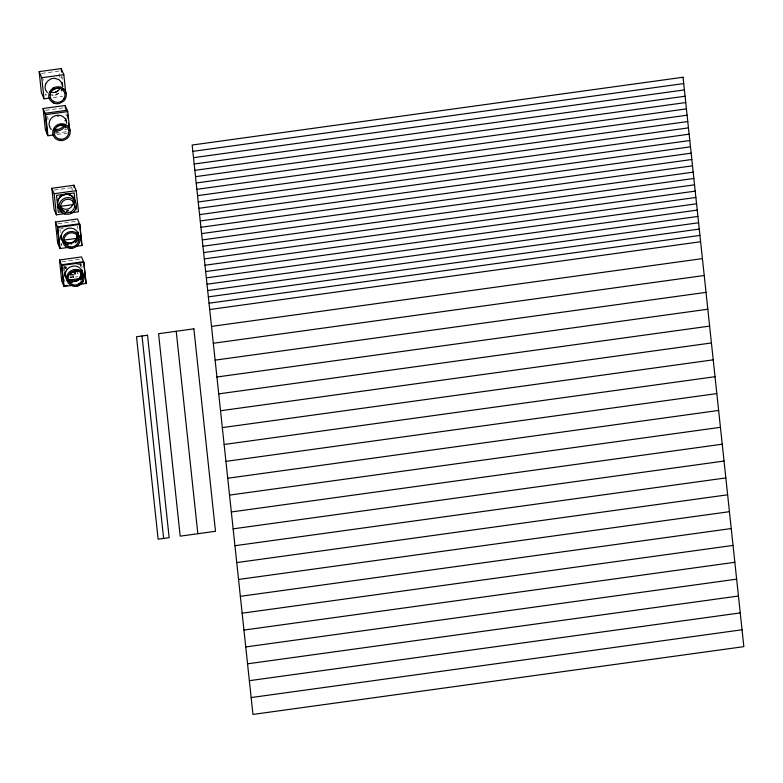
<?xml version="1.0" encoding="UTF-8"?>
<svg xmlns="http://www.w3.org/2000/svg" width="783" height="783" viewBox="0 0 783 783"><rect width="100%" height="100%" fill="white"/><g stroke="black" fill="none" stroke-linecap="round" stroke-linejoin="round"><path stroke-width="0.59" stroke-dasharray="3.92 2.94" d="M58.725 93.627L57.541 94.303A8.828 8.329 -23.1 0 1 54.8 95.125M56.983 94.547L56.386 94.763A9.034 8.525 -23.1 0 1 55.593 94.978M65.527 268.755L65.85 267.561M66.741 267.434L66.643 268.011M41.577 73.426L59.234 70.989L60.007 78.222M46.921 94.851L45.414 95.056L45.297 93.95M56.435 93.529L58.637 93.226M53.303 97.542L62.591 96.26M45.522 110.334L63.169 107.897M64.646 129.851L67.005 129.528M55.505 133.257L67.113 131.652M57.247 134.451L67.69 133.012M54.252 190.093L71.909 187.656L72.819 189.77M66.555 211.136L68.914 210.803M57.864 223.83L75.511 221.393L76.323 223.302M61.064 228.43L63.423 228.107M61.916 261.796L79.563 259.359M66.301 266.23L63.942 266.553L64.46 271.378M76.891 264.762L80.414 264.282M69.599 277.848L74.307 277.202M75.481 277.035L77.84 276.712M70.519 244.825L70.793 244.795A8.809 8.31 -23.1 0 0 71.566 244.648M60.878 243.562L61.691 245.461L61.436 243.053M65.478 267.15L65.703 267.678M65.234 267.277L65.459 267.815M63.717 278.66L64.93 281.518M66.144 267.6L66.261 268.667M65.243 267.717L65.361 268.794M62.092 76.773L62.337 79.122M66.026 113.682L66.281 116.021M77.537 226.16L77.801 228.567M81.598 264.116L81.98 267.727M61.328 76.401L61.524 78.202M80.532 264.243L80.786 266.602M80.287 263.695L80.551 266.044M71.909 187.656L72.163 190.063M79.817 261.767L80.336 266.592M70.969 275.459L71.214 277.691M70.803 275.499L71.047 277.72M64.147 266.66L64.617 271.104M59.89 228.597L60.408 233.412M43.731 79.308L43.838 80.326M47.685 116.295L48.066 119.907M63.56 267.796L63.932 271.3M57.11 116.628A7.468 7.047 -23.1 0 1 58.862 116.589M64.48 120.376A7.468 7.047 -23.1 0 1 64.607 120.983M51.022 126.357A7.468 7.047 -23.1 0 1 50.866 126.122M67.113 210.881A8.799 8.3 -23.1 0 0 68.248 210.656A8.848 8.349 -23.1 0 1 65.987 211.009M68.317 210.823A8.848 8.349 -23.1 0 1 66.046 211.136"/><path stroke-width="1.17" d="M73.494 276.908L72.858 276.8L73.485 276.673M73.044 272.474L72.516 272.357M72.486 272.396L73.034 272.719M73.299 276.526L73.22 276.056M68.375 275.929L68.434 275.763A6.959 6.567 -23.1 0 1 68.63 275.264M62.209 89.213L61.456 90.799M45.698 84.124L45.336 85.288A8.858 8.368 -23.1 0 0 45.815 90.358L47.313 92.59M76.049 208.053L74.454 210.999A8.789 8.3 -23.1 0 1 62.18 212.682M72.711 274.5L73.299 274.667L72.77 274.95M45.737 84.006L47.557 81.187L50.376 79.181A8.858 8.368 -23.1 0 1 52.686 78.457A9.132 8.613 -23.1 0 1 53.42 78.359A9.504 8.975 -23.1 0 1 54.663 78.329L59.019 79.69L61.926 82.959A8.789 8.3 -23.1 0 1 62.699 86.698M65.792 271.809L65.87 271.613A8.916 8.417 -23.1 0 1 66.34 270.654A8.799 8.31 -23.1 0 1 67.064 269.587M67.24 275.215L67.318 275.019A8.916 8.417 -23.1 0 1 67.788 274.06A8.799 8.31 -23.1 0 1 68.513 272.983A9.543 9.005 -23.1 0 1 68.796 272.641A8.897 8.398 -23.1 0 1 69.403 272.004A7.967 7.517 -23.1 0 1 69.893 271.574L70.069 271.437A9.876 9.318 -23.1 0 1 70.597 271.055L71.703 270.409A8.672 8.182 -23.1 0 1 73.817 269.675A8.828 8.329 -23.1 0 1 75.285 269.469M64.284 97.924L64.03 98.423M59.997 88.234L59.909 88.401A7.448 7.027 -23.1 0 1 59.312 89.36A8.359 7.889 -23.1 0 1 59.077 89.663A6.832 6.44 -23.1 0 1 58.696 90.084L58.138 90.613A7.517 7.096 -23.1 0 1 54.722 92.345A8.104 7.644 -23.1 0 1 53.88 92.463A8.525 8.045 -23.1 0 1 53.489 92.502A6.959 6.567 -23.1 0 1 52.911 92.511L50.572 92.1M80.248 276.771L80.326 276.605A7.517 7.096 -23.1 0 0 80.737 275.587M51.101 92.022L51.012 92.188A6.93 6.538 -23.1 0 0 50.768 92.678M82.323 282.702L82.46 282.516A8.554 8.075 -23.1 0 0 82.832 281.968A9.562 9.024 -23.1 0 0 83.057 281.586A8.251 7.781 -23.1 0 0 83.36 280.999M59.469 197.59L61.133 196.024M59.528 197.727L61.191 196.151M78.76 279.658L79.318 279.139A6.832 6.44 -23.1 0 0 79.7 278.709A8.359 7.889 -23.1 0 0 79.935 278.405M80.218 283.064L80.766 282.536A6.832 6.44 -23.1 0 0 81.148 282.105A8.359 7.889 -23.1 0 0 81.383 281.811M53.048 89.8L54.281 89.008A7.83 7.39 -23.1 0 1 54.937 88.714M57.697 90.975L57.384 91.19A7.83 7.39 -23.1 0 1 56.905 91.484L55.75 92.022M78.026 279.335L77.723 279.56A7.83 7.39 -23.1 0 1 77.243 279.854L76.088 280.392M78.32 280.02L78.006 280.236A7.83 7.39 -23.1 0 1 77.527 280.529L76.372 281.068M79.768 283.417L79.455 283.632A7.83 7.39 -23.1 0 1 78.985 283.935L77.82 284.474M78.848 285.413L78.261 285.658A8.995 8.496 -23.1 0 1 76.685 286.089M64.235 194.536L66.496 194.223M64.294 194.673L66.555 194.36M77.791 271.407L78.466 271.261A8.016 7.566 -23.1 0 1 79.142 271.564L79.631 271.838A7.595 7.164 -23.1 0 1 80.228 272.269A7.341 6.93 -23.1 0 1 80.649 272.621A7.487 7.067 -23.1 0 1 76.812 284.797A8.104 7.644 -23.1 0 1 75.951 284.914L75.745 284.934A7.184 6.783 -23.1 0 1 75.09 284.963A7.654 7.223 -23.1 0 1 74.082 284.895A7.292 6.881 -23.1 0 1 73.064 284.679L72.398 284.464A7.918 7.478 -23.1 0 1 72.065 284.327A7.39 6.978 -23.1 0 1 71.126 283.818L70.979 283.72A7.487 7.067 -23.1 0 1 69.501 282.428A7.634 7.204 -23.1 0 1 69.227 282.007A7.39 6.978 -23.1 0 1 68.914 274.853M75.902 271.672L76.45 271.593M76.793 271.544L77.341 271.466M49.818 98.032L44.014 98.824L41.401 92.707L39.15 71.625L61.211 68.571L63.824 74.698L65.821 93.441M39.15 71.625L41.763 77.742L63.824 74.698M52.794 88.998L59.86 88.019M53.763 134.93L47.949 135.733L45.345 129.616L43.094 108.524L65.155 105.48L67.759 111.597L69.765 130.34M67.181 110.237L45.12 113.29L47.371 134.373M43.094 108.524L45.698 114.641L67.759 111.597M56.738 125.897L63.795 124.928M192.824 151.364L683.725 83.575M193.509 157.686L684.401 89.908M194.184 164.009L685.076 96.231M65.684 213.534L56.396 214.816L54.076 209.374L51.825 188.292L73.886 185.238L76.205 190.68L78.457 211.772L70.333 212.888M194.859 170.342L685.751 102.553M51.825 188.292L54.144 193.724L76.205 190.68M195.535 176.664L686.427 108.886M196.21 182.997L687.102 115.209M57.237 206.8L73.71 204.529M196.885 189.32L687.777 121.541M61.847 211.782L58.314 212.271L56.513 195.398L74.17 192.951L75.207 202.601M197.561 195.642L688.453 127.864M198.236 201.975L689.128 134.187M68.131 247.438L59.997 248.554L57.678 243.121L55.427 222.029L77.488 218.986L79.807 224.427L82.068 245.51L75.099 246.479M55.427 222.029L57.746 227.471L79.807 224.427M198.911 208.298L689.803 140.519M199.587 214.62L690.479 146.842M200.262 220.953L691.154 153.174M64.372 240.058L77.311 238.267M200.937 227.276L691.829 159.497M201.613 233.608L692.505 165.82M202.288 239.931L693.18 172.152M72.183 285.394L64.059 286.519L61.73 281.077L59.479 259.985L81.549 256.941L83.869 262.383L86.12 283.475L80.306 284.278M59.479 259.985L61.798 265.427L83.869 262.383M202.963 246.254L693.855 178.475M203.639 252.586L694.531 184.808M77.086 270.781L76.362 270.761M76.411 271.437L75.863 270.507M204.314 258.909L695.206 191.13M68.346 280.148L79.749 278.591M204.989 265.241L695.881 197.453M67.25 285.355L63.766 285.834L61.514 264.752L83.575 261.698L86.12 283.475M205.665 271.564L696.557 203.786M206.34 277.887L697.232 210.108M207.015 284.219L697.907 216.431M207.691 290.542L698.583 222.763M208.366 296.874L699.258 229.086M209.041 303.197L699.933 235.419M209.717 309.52L700.609 241.741M211.518 326.394L702.41 258.615M213.319 343.267L704.22 275.489M215.119 360.141L706.021 292.353M216.92 377.005L707.822 309.226M218.721 393.878L709.623 326.1M220.532 410.752L711.424 342.964M222.333 427.616L713.225 359.837M224.134 444.49L715.026 376.711M225.935 461.363L716.827 393.585M227.736 478.237L718.628 410.449M229.536 495.101L720.429 427.322M231.337 511.974L722.229 444.196M233.138 528.848L724.03 461.06M234.939 545.712L725.831 477.933M236.74 562.585L727.632 494.807M238.541 579.459L729.433 511.681M240.342 596.333L731.244 528.545M242.143 613.197L733.045 545.418M243.944 630.07L734.846 562.292M245.745 646.944L736.646 579.156M247.555 663.818L738.447 596.029M249.356 680.681L740.248 612.903M251.157 697.555L742.049 629.777M62.337 140.529L61.808 140.588M72.212 248.201L71.752 248.25M58.011 88.156L58.373 88.166A8.163 7.703 -23.1 0 1 58.911 88.225A6.665 6.284 -23.1 0 1 59.283 88.283A8.359 7.889 -23.1 0 1 59.645 88.362A6.793 6.411 -23.1 0 1 60.007 88.459L60.193 88.518A8.104 7.644 -23.1 0 1 60.722 88.714L61.24 88.959A7.321 6.91 -23.1 0 1 62.063 89.448A7.135 6.734 -23.1 0 1 62.503 89.791L62.777 90.025A6.812 6.43 -23.1 0 1 63.149 90.397A7.556 7.135 -23.1 0 1 63.501 90.799A7.497 7.076 -23.1 0 1 63.736 98.952M60.203 87.119L58.285 86.825A9.504 8.975 -23.1 0 0 57.051 86.854A9.132 8.613 -23.1 0 0 56.317 86.962A8.867 8.368 -23.1 0 0 53.978 87.667A8.398 7.928 -23.1 0 0 52.344 88.675L50.611 90.358A9.044 8.535 -23.1 0 0 49.486 92.208A8.867 8.368 -23.1 0 0 51.247 101.408L52.422 102.319A8.329 7.859 -23.1 0 0 53.058 102.69A9.142 8.633 -23.1 0 0 53.489 102.906L53.714 103.013M51.238 94.9L50.318 94.606M78.202 269.792L77.987 269.734A8.799 8.31 -23.1 0 0 77.135 269.567L76.528 269.489A8.995 8.496 -23.1 0 0 75.305 269.469M71.615 281.283L70.94 281.058A7.918 7.478 -23.1 0 1 70.617 280.921A7.487 7.067 -23.1 0 1 66.79 276.663M61.045 87.383L61.26 87.471A8.603 8.124 -23.1 0 1 62.454 88.068A8.075 7.624 -23.1 0 1 63.012 88.44A8.867 8.368 -23.1 0 1 65.625 98.227L65.547 98.423A8.319 7.85 -23.1 0 1 65.243 99.02A8.662 8.173 -23.1 0 1 64.5 100.136A9.416 8.887 -23.1 0 1 64.059 100.664A9.279 8.75 -23.1 0 1 63.58 101.144L60.007 103.258A9.034 8.525 -23.1 0 1 59.214 103.473A8.867 8.368 -23.1 0 1 58.148 103.65L57.648 103.689A9.993 9.435 -23.1 0 1 56.963 103.699L56.503 103.679A8.985 8.486 -23.1 0 1 55.808 103.601A9.2 8.682 -23.1 0 1 54.634 103.336M79.22 270.155L79.426 270.243A9.709 9.161 -23.1 0 1 80.003 270.536A8.094 7.644 -23.1 0 1 80.385 270.761L81.266 271.398A8.349 7.879 -23.1 0 1 81.902 271.985A8.907 8.407 -23.1 0 1 82.469 272.631A8.828 8.329 -23.1 0 1 81.745 283.397A8.094 7.644 -23.1 0 1 81.246 283.847A9.709 9.161 -23.1 0 1 80.903 284.141L80.727 284.288A8.691 8.202 -23.1 0 1 79.817 284.914L79.621 285.022A8.77 8.28 -23.1 0 1 76.039 286.177A8.828 8.329 -23.1 0 1 74.189 286.235M69.824 194.82L71.821 196.024M69.883 194.957L70.891 195.427M61.661 209.932L62.728 210.539A8.809 8.31 -23.1 0 0 63.795 210.881M53.293 101.252L53.469 101.359A7.233 6.822 -23.1 0 0 54.203 101.731L57.12 102.367A6.959 6.567 -23.1 0 0 57.502 102.367A8.525 8.045 -23.1 0 0 58.089 102.328A8.104 7.644 -23.1 0 0 58.95 102.181A7.507 7.086 -23.1 0 0 59.958 101.878L61.113 101.34A7.83 7.39 -23.1 0 0 61.593 101.046L61.906 100.831A8.016 7.566 -23.1 0 0 62.493 100.351L62.904 99.95A7.595 7.164 -23.1 0 0 63.403 99.372A7.341 6.93 -23.1 0 0 63.736 98.912M64.01 211.831L62.014 210.128A7.057 6.655 -23.1 0 1 61.289 203.492L62.885 201.29A7.057 6.655 -23.1 0 1 71.351 200.115L73.348 201.828M69.384 279.737L69.237 279.639A7.497 7.076 -23.1 0 1 68.806 279.325A7.517 7.096 -23.1 0 1 68.19 278.865M62.17 212.702L59.997 210.265M60.565 206.732L62.562 208.435A7.057 6.655 -23.1 0 0 71.028 207.27L72.604 205.068A7.057 6.655 -23.1 0 0 73.025 200.761M59.88 208.581L58.539 206.869M81.775 244.834L82.068 245.51M77.497 272.866L77.732 273.404M78.231 270.546L77.86 271.241L77.762 270.341M78.427 270.615L78.124 271.133A7.83 7.39 -23.1 0 0 77.595 270.977L76.763 270.478M77.595 270.292L77.703 271.358M76.597 270.429L76.705 271.495M75.697 270.546L75.814 271.613M176.224 331.268L197.835 533.722M142.026 335.995L163.637 538.44M81.647 243.66L79.523 223.742L57.462 226.786L59.714 247.878M67.681 114.925L68.062 118.439M68.561 123.127L68.933 126.64M73.886 185.238L74.14 187.587M61.211 68.571L61.583 72.085M65.155 105.48L65.527 108.994M75.589 206.213L75.971 209.834M78.183 232.179L78.701 237.004M82.235 270.145L82.499 272.553M82.753 274.96L83.008 277.368M61.974 82.381L62.356 85.983M65.85 118.673L66.105 121.091M81.148 270.086L81.902 277.104M76.793 233.451L77.184 237.063M74.728 270.693L75.08 274.03M74.561 270.732L74.923 274.07M70.832 272.357L71.067 274.588M70.666 272.396L70.901 274.627M60.663 235.82L61.045 239.441M64.588 272.582L64.969 276.193M41.763 77.742L44.014 98.824M45.698 114.641L47.949 135.733M54.144 193.724L56.396 214.816M57.746 227.471L59.997 248.554M61.798 265.427L64.059 286.519M65.146 124.624A7.468 7.047 -23.1 0 1 53.606 129.655M64.167 124.634A7.468 7.047 -23.1 0 1 54.507 129.009M51.238 129.479A8.867 8.368 -23.1 0 1 54.722 115.913A8.867 8.368 -23.1 0 1 66.643 123.215M65.664 127.228A8.867 8.368 -23.1 0 1 65.204 128.001M57.736 132.102A8.867 8.368 -23.1 0 1 54.487 131.593M76.783 233.579A7.468 7.047 -23.1 0 1 63.629 240.508M76.724 233.53A7.468 7.047 -23.1 0 1 63.756 240.381M68.679 244.844A8.809 8.31 -23.1 0 1 61.828 233.618A8.809 8.31 -23.1 0 1 75.129 229.556A8.809 8.31 -23.1 0 1 75.403 242.789M67.211 275.234A8.828 8.329 -23.1 0 0 67.847 282.418L67.994 282.575A8.887 8.388 -23.1 0 0 68.473 283.221L68.61 283.377A8.515 8.045 -23.1 0 0 69.335 284.112A9.787 9.23 -23.1 0 0 69.648 284.376A8.212 7.752 -23.1 0 0 70.147 284.748A8.799 8.31 -23.1 0 0 71.233 285.374L71.419 285.462A7.957 7.517 -23.1 0 0 71.997 285.707L72.193 285.775A9.846 9.298 -23.1 0 0 72.584 285.893A8.378 7.908 -23.1 0 0 73.387 286.089A9.21 8.691 -23.1 0 0 74.179 286.196M80.297 279.991A8.828 8.329 -23.1 0 0 80.443 268.579A8.349 7.879 -23.1 0 0 79.817 268.001L78.936 267.365A8.094 7.644 -23.1 0 0 78.554 267.14A9.709 9.161 -23.1 0 0 77.967 266.846L77.771 266.758A8.691 8.202 -23.1 0 0 76.754 266.396L76.538 266.337A8.799 8.31 -23.1 0 0 75.687 266.171L75.08 266.093A8.995 8.496 -23.1 0 0 73.856 266.073A8.828 8.329 -23.1 0 0 72.339 266.279A8.672 8.182 -23.1 0 0 70.255 267.013L69.149 267.649A9.876 9.318 -23.1 0 0 68.62 268.031L68.444 268.168A7.967 7.517 -23.1 0 0 67.955 268.608A8.828 8.329 -23.1 0 0 67.309 269.254A9.543 9.005 -23.1 0 0 67.074 269.577M66.878 279.697A8.828 8.329 -23.1 0 1 65.762 271.838M68.698 281.351A8.799 8.31 -23.1 0 0 69.785 281.978L69.971 282.066A7.957 7.517 -23.1 0 0 70.548 282.301L70.744 282.369A9.846 9.298 -23.1 0 0 71.136 282.497A8.378 7.908 -23.1 0 0 71.938 282.683A9.21 8.691 -23.1 0 0 72.33 282.751M78.104 269.792A8.672 8.182 -23.1 0 1 79.122 270.155M81.912 277.593A8.251 7.781 -23.1 0 1 81.608 278.18A9.562 9.024 -23.1 0 1 81.383 278.562A8.554 8.075 -23.1 0 1 81.001 279.12M67.876 280.715A8.515 8.045 -23.1 0 1 67.162 279.981M72.799 271.437A7.39 6.978 -23.1 0 1 76.323 270.898M72.799 271.31A7.83 7.39 -23.1 0 0 72.153 271.603L70.92 272.386A7.164 6.763 -23.1 0 0 70.353 272.866L69.951 273.267A7.487 7.067 -23.1 0 0 68.845 274.764M81.226 272.807A7.487 7.067 -23.1 0 1 75.354 281.381A8.104 7.644 -23.1 0 1 74.502 281.518L74.297 281.537A7.184 6.783 -23.1 0 1 71.684 281.293M68.092 279.022A7.634 7.204 -23.1 0 1 67.778 278.611M73.641 281.567A7.654 7.223 -23.1 0 1 72.633 281.498M80.943 272.122A7.487 7.067 -23.1 0 1 79.631 277.74A8.359 7.889 -23.1 0 1 79.406 278.024A6.832 6.44 -23.1 0 1 79.024 278.454L78.476 278.983A7.517 7.096 -23.1 0 1 75.051 280.715M67.749 278.337A7.487 7.067 -23.1 0 0 70.294 280.255A7.918 7.478 -23.1 0 0 70.656 280.383L71.322 280.608A7.292 6.881 -23.1 0 0 72.339 280.813A7.654 7.223 -23.1 0 0 73.348 280.882A7.184 6.783 -23.1 0 0 74.003 280.852L74.219 280.833A8.104 7.644 -23.1 0 0 75.08 280.686M73.348 201.828A7.057 6.655 -23.1 0 1 74.052 208.474L72.476 210.666A7.057 6.655 -23.1 0 1 64 211.841M60.017 210.255A8.789 8.3 -23.1 0 1 66.809 197.678A8.789 8.3 -23.1 0 1 76.049 208.043M63.736 210.686A8.789 8.3 -23.1 0 1 57.707 201.221A8.789 8.3 -23.1 0 1 67.26 194.223A8.789 8.3 -23.1 0 1 74.962 202.464M59.939 208.748A8.809 8.31 -23.1 0 1 63.198 195.036A8.809 8.31 -23.1 0 1 75.031 202.631M60.33 87.128A9.132 8.613 -23.1 0 1 61.172 87.393M52.882 88.303A8.476 8.006 -23.1 0 1 53.626 87.872M54.536 103.336A9.034 8.525 -23.1 0 1 53.626 103.004M52.882 95.183A8.985 8.486 -23.1 0 1 52.412 95.135M63.364 88.704A8.965 8.466 -23.1 0 1 64 89.282M53.254 101.301A7.497 7.076 -23.1 0 1 57.971 88.146M51.042 91.963A7.507 7.086 -23.1 0 1 51.335 91.494M683.05 77.253L192.148 145.031L252.958 714.429L743.85 646.641L683.05 77.253M147.537 335.232L136.506 336.749L158.127 539.203L169.157 537.676L147.537 335.232M193.871 328.831L158.567 333.705L180.188 536.159L215.491 531.285L193.871 328.831M60.183 140.558A8.867 8.368 -23.1 0 0 69.658 128.745A8.867 8.368 -23.1 0 0 54.604 127.189A8.867 8.368 -23.1 0 0 60.183 140.558M60.36 139.237A7.468 7.047 -23.1 0 0 68.385 129.312A7.468 7.047 -23.1 0 0 55.71 127.952A7.468 7.047 -23.1 0 0 60.36 139.237M70.108 248.24A8.809 8.31 -23.1 0 0 79.465 236.456A8.809 8.31 -23.1 0 0 64.49 234.978A8.809 8.31 -23.1 0 0 70.108 248.24M70.304 246.968A7.468 7.047 -23.1 0 0 78.231 236.975A7.468 7.047 -23.1 0 0 65.537 235.732A7.468 7.047 -23.1 0 0 70.304 246.968"/></g></svg>
